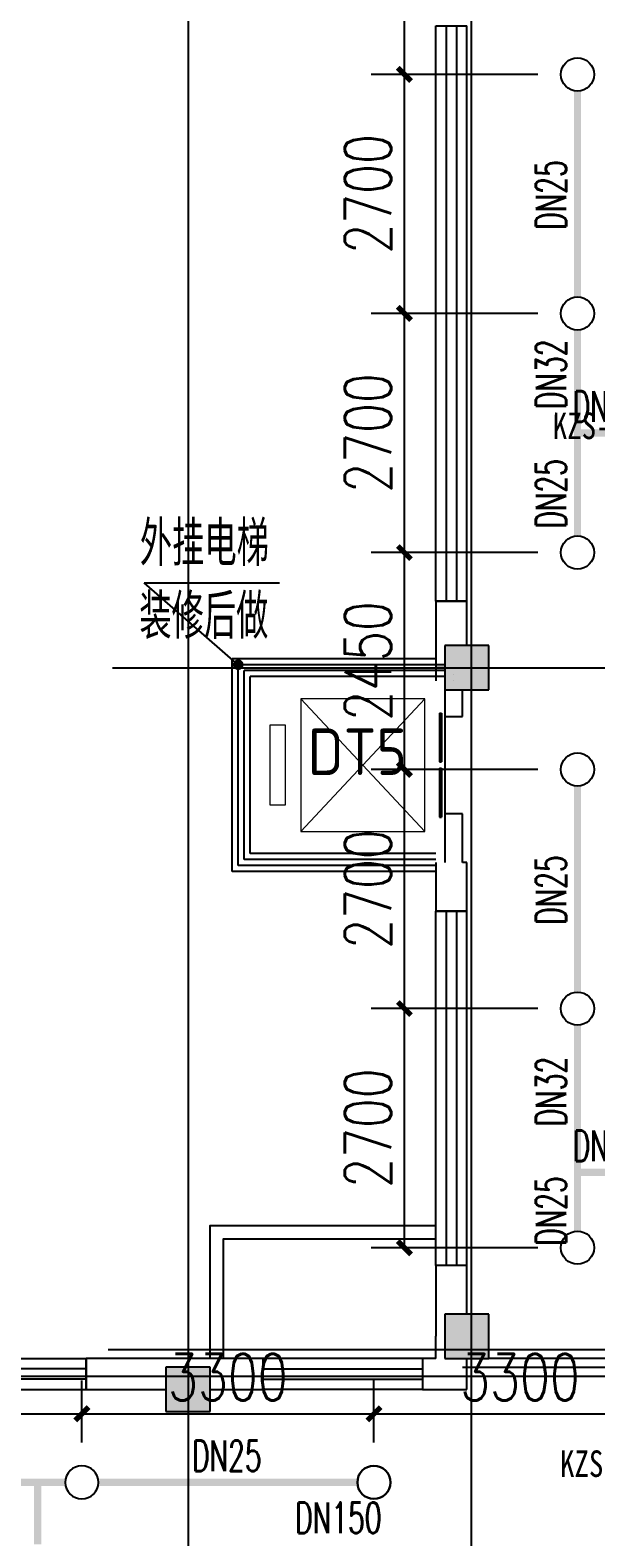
# Model space of a CAD drawing. Extents: x 0 to 2838408, y -923048 to 203859.
# Drawn here: x 2770978 to 2777370, y -398991 to -381975 of the extents above; entities that cross this region are included whole.
import ezdxf
from ezdxf.enums import TextEntityAlignment as Align

# ---------------------------------------------------------------- set-up
doc = ezdxf.new("R2010")
doc.units = 0
doc.header["$LTSCALE"] = 1000
doc.layers.add('A-FLOR-EVTR', color=8, linetype='Continuous', lineweight=0)
for name, color, linetype in [('COLUMN', 9, 'Continuous'), ('DIM_LEAD', 3, 'Continuous'), ('DIM_喷淋', 3, 'Continuous'), ('DOTE', 8, 'Continuous'), ('EQUIP_喷头', 7, 'Continuous'), ('fur', 253, 'Continuous'), ('PIPE-喷淋', 6, 'Continuous'), ('PUB_HATCH', 8, 'Continuous'), ('PUB_TEXT', 7, 'Continuous'), ('TEXT_喷淋', 7, 'Continuous'), ('WALL', 9, 'Continuous'), ('WINDOW', 4, 'Continuous'), ('XREF', 8, 'Continuous'), ('抗震支吊架', 2, 'Continuous')]:
    doc.layers.add(name, color=color, linetype=linetype)
doc.styles.add('_TCH_DIM', font='SIMPLEX', dxfattribs={"bigfont": 'GBCBIG'})
doc.styles.add('_TCH_DIM_T3', font='SIMPLEX', dxfattribs={"width": 0.75, "bigfont": 'HZTXT'})
doc.styles.add('_TWT_PIPEDN', font='SIMPLEX', dxfattribs={"width": 0.8, "height": 2.3, "bigfont": 'HZTXT'})
doc.styles.add('kzcad', font='', dxfattribs={"width": 0.8})
doc.styles.get("Standard").update_dxf_attribs({"font": 'geniso.shx', "bigfont": 'hztxt.shx'})
doc.styles.get('kzcad').set_extended_font_data('SimSun')
doc.dimstyles.new('_TWT_ARCH&&150', dxfattribs={"dimtxt": 525, "dimasz": 150, "dimexe": 375, "dimexo": 450, "dimgap": 150, "dimtad": 1, "dimdec": 0, "dimzin": 0, "dimdsep": 46, "dimtxsty": '_TCH_DIM_T3', "dimblk": 'ARCHTICK', "dimcen": 0.09, "dimclrt": 7, "dimazin": 2, "dimtfac": 1, "dimtdec": 0, "dimtix": 1, "dimtmove": 2, "dimatfit": 3, "dimfxl": 1, "dimtolj": 1, "dimtzin": 0, "dimarcsym": 0})

# ---------------------------------------------------------------- blocks, each defined once
blk = doc.blocks.new('$TCHSYS$WIN2D')
for p, q in [((-0.5, 0.5), (0.5, 0.5)), ((-0.5, 0.5), (-0.5, -0.5)), ((0.5, 0.5), (0.5, -0.5)), ((0.5, 0.1667), (-0.5, 0.1667)), ((0.5, -0.1667), (-0.5, -0.1667)), ((-0.5, -0.5), (0.5, -0.5))]:
    blk.add_line(p, q)
blk = doc.blocks.new('$WINLIB2D$00000001')
at = {"color": 0}
for points in [[(-0.5, 0.5), (-0.5, -0.5)], [(-0.5, 0.5), (0.5, 0.5)], [(0.5, -0.5), (0.5, 0.5)], [(0.5, 0.1667), (-0.5, 0.1667)], [(0.5, -0.1667), (-0.5, -0.1667)], [(-0.5, -0.5), (0.5, -0.5)]]:
    blk.add_lwpolyline(points, dxfattribs=at)
blk = doc.blocks.new('$DORLIB2D$00000127')
at = {"color": 0}
for points in [[(-0.533, 0.795), (-0.533, 0.69)], [(-0.033, 0.795), (-0.533, 0.795)], [(-0.033, 0.795), (-0.033, 0.69)], [(0.533, 0.795), (0.033, 0.795)], [(0.033, 0.795), (0.033, 0.69)], [(0.533, 0.795), (0.533, 0.69)], [(-0.033, 0.69), (-0.533, 0.69)], [(0.533, 0.69), (0.033, 0.69)], [(0.5, 0.5), (-0.5, 0.5)]]:
    blk.add_lwpolyline(points, dxfattribs=at)
blk = doc.blocks.new('2F1')
at = {"layer": 'PUB_HATCH'}
for points in [[(2439616.7, -388925.2), (2439616.7, -389425.2), (2440116.7, -389425.2), (2440116.7, -388925.2)], [(2439616.7, -396475.2), (2439616.7, -396975.2), (2440116.7, -396975.2), (2440116.7, -396475.2)], [(2436466.7, -397575.2), (2436966.7, -397575.2), (2436966.7, -397075.2), (2436466.7, -397075.2)]]:
    blk.add_hatch(color=256, dxfattribs=at).paths.add_polyline_path(points)
for points in [[(2436966.7, -396975.2), (2436966.7, -395475.2), (2439516.7, -395475.2)], [(2437116.7, -396975.2), (2437116.7, -395625.2), (2439516.7, -395625.2)]]:
    blk.add_lwpolyline(points)
at = {"layer": 'A-FLOR-EVTR'}
for p, q in [((2437991.7, -391025.2), (2439391.7, -389525.2)), ((2439391.7, -391025.2), (2437991.7, -389525.2))]:
    blk.add_line(p, q, dxfattribs=at)
for points in [[(2439391.7, -391025.2), (2439391.7, -389525.2), (2437991.7, -389525.2), (2437991.7, -391025.2)], [(2437816.7, -390725.2), (2437816.7, -389825.2), (2437641.7, -389825.2), (2437641.7, -390725.2)]]:
    blk.add_lwpolyline(points, close=True, dxfattribs=at)
at = {"layer": 'COLUMN'}
for p, q in [((2439616.7, -388925.2), (2439616.7, -389425.2)), ((2440116.7, -388925.2), (2439616.7, -388925.2)), ((2440116.7, -389425.2), (2440116.7, -388925.2)), ((2439616.7, -389425.2), (2440116.7, -389425.2)), ((2439616.7, -396475.2), (2439616.7, -396975.2)), ((2440116.7, -396475.2), (2439616.7, -396475.2)), ((2440116.7, -396975.2), (2440116.7, -396475.2)), ((2436966.7, -397075.2), (2436466.7, -397075.2)), ((2436466.7, -397075.2), (2436466.7, -397575.2)), ((2436966.7, -397575.2), (2436966.7, -397075.2)), ((2439616.7, -396975.2), (2440116.7, -396975.2)), ((2436466.7, -397575.2), (2436966.7, -397575.2))]:
    blk.add_line(p, q, dxfattribs=at)
at = {"layer": 'DIM_LEAD'}
for p, q in [((2437283.4, -389141.9), (2436222.6, -388217.1)), ((2436222.6, -388217.1), (2437748.1, -388217.1))]:
    blk.add_line(p, q, dxfattribs=at)
at = {"layer": 'DIM_LEAD', "const_width": 60}
blk.add_lwpolyline([(2437306, -389161.6, 1), (2437260.8, -389122.2, 1)], format="xyb", close=True, dxfattribs=at)
at = {"layer": 'DOTE'}
for p, q in [((2436716.7, -327575.2), (2436716.7, -410775.2)), ((2439916.7, -327575.2), (2439916.7, -410775.2)), ((2435862.3, -389175.2), (2453916.7, -389175.2)), ((2435812.3, -396875.2), (2453916.7, -396875.2)), ((2343216.7, -397175.2), (2453916.7, -397175.2))]:
    blk.add_line(p, q, dxfattribs=at)
at = {"layer": 'fur'}
for p, q in [((2439816.7, -397075.2), (2444316.7, -397075.2)), ((2442216.7, -396975.2), (2440116.7, -396975.2))]:
    blk.add_line(p, q, dxfattribs=at)
at = {"layer": 'WALL'}
for p, q in [((2439866.7, -388425.2), (2439516.7, -388425.2)), ((2439516.7, -388425.2), (2439516.7, -389175.2)), ((2439866.7, -388925.2), (2439866.7, -388425.2)), ((2437216.7, -391475.2), (2437216.7, -389075.2)), ((2439516.7, -389075.2), (2437216.7, -389075.2)), ((2437283.4, -391408.6), (2437283.4, -389141.9)), ((2439616.7, -389141.9), (2437283.4, -389141.9)), ((2437350.1, -391341.9), (2437350.1, -389208.6)), ((2439616.7, -389208.6), (2437350.1, -389208.6)), ((2437416.7, -391275.2), (2437416.7, -389275.2)), ((2439616.7, -389275.2), (2437416.7, -389275.2)), ((2439516.7, -389175.2), (2439516.7, -389325.2)), ((2439616.7, -389175.2), (2439516.7, -389175.2)), ((2439716.7, -389175.2), (2439716.7, -389175.2)), ((2439716.7, -389250.2), (2439716.7, -389250.2)), ((2439616.7, -389425.2), (2439616.7, -389725.2)), ((2439716.7, -389325.2), (2439716.7, -389325.2)), ((2439816.7, -389725.2), (2439816.7, -389425.2)), ((2439616.7, -389725.2), (2439816.7, -389725.2)), ((2439816.7, -390825.2), (2439616.7, -390825.2)), ((2439616.7, -390825.2), (2439616.7, -391375.2)), ((2439816.7, -391375.2), (2439816.7, -390825.2)), ((2439516.7, -391341.9), (2437350.1, -391341.9)), ((2439516.7, -391275.2), (2437416.7, -391275.2)), ((2439516.7, -391475.2), (2437216.7, -391475.2)), ((2439516.7, -391408.6), (2437283.4, -391408.6)), ((2439516.7, -391375.2), (2439516.7, -391925.2)), ((2439866.7, -391375.2), (2439816.7, -391375.2)), ((2439866.7, -391925.2), (2439866.7, -391375.2)), ((2439516.7, -391925.2), (2439866.7, -391925.2)), ((2439866.7, -395925.2), (2439516.7, -395925.2)), ((2439516.7, -395925.2), (2439516.7, -396725.2)), ((2439866.7, -396475.2), (2439866.7, -395925.2)), ((2439516.7, -396975.2), (2439516.7, -396725.2)), ((2436716.7, -396975.2), (2435566.7, -396975.2)), ((2435566.7, -396975.2), (2435566.7, -397325.2)), ((2437566.7, -396975.2), (2436716.7, -396975.2)), ((2437566.7, -397325.2), (2437566.7, -396975.2)), ((2439516.7, -396975.2), (2439366.7, -396975.2)), ((2439366.7, -396975.2), (2439366.7, -397325.2)), ((2439866.7, -397325.2), (2439866.7, -396975.2)), ((2435566.7, -397325.2), (2436466.7, -397325.2)), ((2436966.7, -397325.2), (2437566.7, -397325.2)), ((2439366.7, -397325.2), (2439866.7, -397325.2))]:
    blk.add_line(p, q, dxfattribs=at)
at = {"layer": 'WINDOW'}
for name, p, xscale, yscale, zscale, rotation in [('$TCHSYS$WIN2D', (2439691.7, -385175.2), -6500, -350, -6500, 270.0000000003765), ('$DORLIB2D$00000127', (2439716.7, -390275.2), 1100, 200, 1100, 90.00000000085898), ('$TCHSYS$WIN2D', (2439691.7, -393925.2), 4000, -350, 4000, 90)]:
    blk.add_blockref(name, p, dxfattribs=dict(at, xscale=xscale, yscale=yscale, zscale=zscale, rotation=rotation))
at = {"layer": 'WINDOW', "yscale": 350}
for p, xscale, zscale in [((2434666.7, -397150.2), 1800, 1800), ((2438466.7, -397150.2), -1800, -1800)]:
    blk.add_blockref('$WINLIB2D$00000001', p, dxfattribs=dict(at, xscale=xscale, zscale=zscale))
at = {"layer": 'PUB_TEXT', "color": 7, "style": '_TCH_DIM'}
for s, p in [('外挂电梯', (2436172, -388026.1)), ('装修后做', (2436166.4, -388849.3))]:
    blk.add_text(s, height=506.38, dxfattribs=at).set_placement(p)
at = {"layer": 'PUB_TEXT'}
blk.add_text('DT5', height=525, dxfattribs=at).set_placement((2438067.8, -390386.3))
blk = doc.blocks.new('_ArchTick')
at = {"color": 0, "linetype": 'ByBlock', "const_width": 0.4}
blk.add_lwpolyline([(-0.5, -0.5), (0.5, 0.5)], dxfattribs=at)
blk = doc.blocks.new('*D1932')
at = {"layer": 'Defpoints', "color": 0, "linetype": 'ByBlock', "transparency": 16777216}
for p in [(2778163, -397601), (2774863, -398375), (2778163, -398375)]:
    blk.add_point(p, dxfattribs=at)
at = {"layer": 'DIM_喷淋', "color": 0, "linetype": 'ByBlock', "lineweight": -2, "transparency": 16777216}
for p, q in [((2774863, -397925), (2774863, -397226)), ((2778163, -397925), (2778163, -397226)), ((2774863, -397601), (2778163, -397601))]:
    blk.add_line(p, q, dxfattribs=at)
at = {"layer": 'DIM_喷淋', "color": 0, "linetype": 'ByBlock', "lineweight": -2, "transparency": 16777216, "xscale": 150, "yscale": 150, "zscale": 150, "rotation": 180}
blk.add_blockref('_ArchTick', (2774863, -397601), dxfattribs=at)
at = {"layer": 'DIM_喷淋', "color": 0, "linetype": 'ByBlock', "lineweight": -2, "transparency": 16777216, "xscale": 150, "yscale": 150, "zscale": 150}
blk.add_blockref('_ArchTick', (2778163, -397601), dxfattribs=at)
at = {"layer": 'DIM_喷淋', "color": 7, "linetype": 'ByBlock', "transparency": 16777216, "insert": (2776513, -397188), "char_height": 525, "attachment_point": 5, "style": '_TCH_DIM_T3'}
blk.add_mtext('\\A1;3300', dxfattribs=at)
blk = doc.blocks.new('*D1933')
at = {"layer": 'Defpoints', "color": 0, "linetype": 'ByBlock', "transparency": 16777216}
for p in [(2774863, -397601), (2771563, -398375), (2774863, -398375)]:
    blk.add_point(p, dxfattribs=at)
at = {"layer": 'DIM_喷淋', "color": 0, "linetype": 'ByBlock', "lineweight": -2, "transparency": 16777216}
for p, q in [((2771563, -397925), (2771563, -397226)), ((2774863, -397925), (2774863, -397226)), ((2771563, -397601), (2774863, -397601))]:
    blk.add_line(p, q, dxfattribs=at)
at = {"layer": 'DIM_喷淋', "color": 0, "linetype": 'ByBlock', "lineweight": -2, "transparency": 16777216, "xscale": 150, "yscale": 150, "zscale": 150, "rotation": 180}
blk.add_blockref('_ArchTick', (2771563, -397601), dxfattribs=at)
at = {"layer": 'DIM_喷淋', "color": 0, "linetype": 'ByBlock', "lineweight": -2, "transparency": 16777216, "xscale": 150, "yscale": 150, "zscale": 150}
blk.add_blockref('_ArchTick', (2774863, -397601), dxfattribs=at)
at = {"layer": 'DIM_喷淋', "color": 7, "linetype": 'ByBlock', "transparency": 16777216, "insert": (2773213, -397188), "char_height": 525, "attachment_point": 5, "style": '_TCH_DIM_T3'}
blk.add_mtext('\\A1;3300', dxfattribs=at)
blk = doc.blocks.new('*D1934')
at = {"layer": 'Defpoints', "color": 0, "linetype": 'ByBlock', "transparency": 16777216}
for p in [(2771563, -397601), (2768863, -398375), (2771563, -398375)]:
    blk.add_point(p, dxfattribs=at)
at = {"layer": 'DIM_喷淋', "color": 0, "linetype": 'ByBlock', "lineweight": -2, "transparency": 16777216}
for p, q in [((2768863, -397925), (2768863, -397226)), ((2771563, -397925), (2771563, -397226)), ((2768863, -397601), (2771563, -397601))]:
    blk.add_line(p, q, dxfattribs=at)
at = {"layer": 'DIM_喷淋', "color": 0, "linetype": 'ByBlock', "lineweight": -2, "transparency": 16777216, "xscale": 150, "yscale": 150, "zscale": 150, "rotation": 180}
blk.add_blockref('_ArchTick', (2768863, -397601), dxfattribs=at)
at = {"layer": 'DIM_喷淋', "color": 0, "linetype": 'ByBlock', "lineweight": -2, "transparency": 16777216, "xscale": 150, "yscale": 150, "zscale": 150}
blk.add_blockref('_ArchTick', (2771563, -397601), dxfattribs=at)
at = {"layer": 'DIM_喷淋', "color": 7, "linetype": 'ByBlock', "transparency": 16777216, "insert": (2770213, -397188), "char_height": 525, "attachment_point": 5, "style": '_TCH_DIM_T3'}
blk.add_mtext('\\A1;2700', dxfattribs=at)
blk = doc.blocks.new('*D1973')
at = {"layer": 'Defpoints', "color": 0, "linetype": 'ByBlock', "transparency": 16777216}
for p in [(2775207, -393025), (2777163, -393025), (2777163, -395725)]:
    blk.add_point(p, dxfattribs=at)
at = {"layer": 'DIM_喷淋', "color": 0, "linetype": 'ByBlock', "lineweight": -2, "transparency": 16777216}
for p, q in [((2776713, -393025), (2774832, -393025)), ((2775207, -395725), (2775207, -393025)), ((2776713, -395725), (2774832, -395725))]:
    blk.add_line(p, q, dxfattribs=at)
at = {"layer": 'DIM_喷淋', "color": 0, "linetype": 'ByBlock', "lineweight": -2, "transparency": 16777216, "xscale": 150, "yscale": 150, "zscale": 150}
for p, rotation in [((2775207, -393025), 90), ((2775207, -395725), 270)]:
    blk.add_blockref('_ArchTick', p, dxfattribs=dict(at, rotation=rotation))
at = {"layer": 'DIM_喷淋', "color": 7, "linetype": 'ByBlock', "transparency": 16777216, "insert": (2774795, -394375), "char_height": 525, "attachment_point": 5, "rotation": 90, "style": '_TCH_DIM_T3'}
blk.add_mtext('\\A1;2700', dxfattribs=at)
blk = doc.blocks.new('*D1974')
at = {"layer": 'Defpoints', "color": 0, "linetype": 'ByBlock', "transparency": 16777216}
for p in [(2775207, -390325), (2777163, -390325), (2777163, -393025)]:
    blk.add_point(p, dxfattribs=at)
at = {"layer": 'DIM_喷淋', "color": 0, "linetype": 'ByBlock', "lineweight": -2, "transparency": 16777216}
for p, q in [((2776713, -390325), (2774832, -390325)), ((2775207, -393025), (2775207, -390325)), ((2776713, -393025), (2774832, -393025))]:
    blk.add_line(p, q, dxfattribs=at)
at = {"layer": 'DIM_喷淋', "color": 0, "linetype": 'ByBlock', "lineweight": -2, "transparency": 16777216, "xscale": 150, "yscale": 150, "zscale": 150}
for p, rotation in [((2775207, -390325), 90), ((2775207, -393025), 270)]:
    blk.add_blockref('_ArchTick', p, dxfattribs=dict(at, rotation=rotation))
at = {"layer": 'DIM_喷淋', "color": 7, "linetype": 'ByBlock', "transparency": 16777216, "insert": (2774795, -391675), "char_height": 525, "attachment_point": 5, "rotation": 90, "style": '_TCH_DIM_T3'}
blk.add_mtext('\\A1;2700', dxfattribs=at)
blk = doc.blocks.new('*D1975')
at = {"layer": 'Defpoints', "color": 0, "linetype": 'ByBlock', "transparency": 16777216}
for p in [(2775207, -387875), (2777163, -387875), (2777163, -390325)]:
    blk.add_point(p, dxfattribs=at)
at = {"layer": 'DIM_喷淋', "color": 0, "linetype": 'ByBlock', "lineweight": -2, "transparency": 16777216}
for p, q in [((2776713, -387875), (2774832, -387875)), ((2775207, -390325), (2775207, -387875)), ((2776713, -390325), (2774832, -390325))]:
    blk.add_line(p, q, dxfattribs=at)
at = {"layer": 'DIM_喷淋', "color": 0, "linetype": 'ByBlock', "lineweight": -2, "transparency": 16777216, "xscale": 150, "yscale": 150, "zscale": 150}
for p, rotation in [((2775207, -387875), 90), ((2775207, -390325), 270)]:
    blk.add_blockref('_ArchTick', p, dxfattribs=dict(at, rotation=rotation))
at = {"layer": 'DIM_喷淋', "color": 7, "linetype": 'ByBlock', "transparency": 16777216, "insert": (2774795, -389100), "char_height": 525, "attachment_point": 5, "rotation": 90, "style": '_TCH_DIM_T3'}
blk.add_mtext('\\A1;2450', dxfattribs=at)
blk = doc.blocks.new('*D1976')
at = {"layer": 'Defpoints', "color": 0, "linetype": 'ByBlock', "transparency": 16777216}
for p in [(2775207, -385175), (2777163, -385175), (2777163, -387875)]:
    blk.add_point(p, dxfattribs=at)
at = {"layer": 'DIM_喷淋', "color": 0, "linetype": 'ByBlock', "lineweight": -2, "transparency": 16777216}
for p, q in [((2776713, -385175), (2774832, -385175)), ((2775207, -387875), (2775207, -385175)), ((2776713, -387875), (2774832, -387875))]:
    blk.add_line(p, q, dxfattribs=at)
at = {"layer": 'DIM_喷淋', "color": 0, "linetype": 'ByBlock', "lineweight": -2, "transparency": 16777216, "xscale": 150, "yscale": 150, "zscale": 150}
for p, rotation in [((2775207, -385175), 90), ((2775207, -387875), 270)]:
    blk.add_blockref('_ArchTick', p, dxfattribs=dict(at, rotation=rotation))
at = {"layer": 'DIM_喷淋', "color": 7, "linetype": 'ByBlock', "transparency": 16777216, "insert": (2774795, -386525), "char_height": 525, "attachment_point": 5, "rotation": 90, "style": '_TCH_DIM_T3'}
blk.add_mtext('\\A1;2700', dxfattribs=at)
blk = doc.blocks.new('*D1977')
at = {"layer": 'Defpoints', "color": 0, "linetype": 'ByBlock', "transparency": 16777216}
for p in [(2775207, -382475), (2777163, -382475), (2777163, -385175)]:
    blk.add_point(p, dxfattribs=at)
at = {"layer": 'DIM_喷淋', "color": 0, "linetype": 'ByBlock', "lineweight": -2, "transparency": 16777216}
for p, q in [((2776713, -382475), (2774832, -382475)), ((2775207, -385175), (2775207, -382475)), ((2776713, -385175), (2774832, -385175))]:
    blk.add_line(p, q, dxfattribs=at)
at = {"layer": 'DIM_喷淋', "color": 0, "linetype": 'ByBlock', "lineweight": -2, "transparency": 16777216, "xscale": 150, "yscale": 150, "zscale": 150}
for p, rotation in [((2775207, -382475), 90), ((2775207, -385175), 270)]:
    blk.add_blockref('_ArchTick', p, dxfattribs=dict(at, rotation=rotation))
at = {"layer": 'DIM_喷淋', "color": 7, "linetype": 'ByBlock', "transparency": 16777216, "insert": (2774795, -383825), "char_height": 525, "attachment_point": 5, "rotation": 90, "style": '_TCH_DIM_T3'}
blk.add_mtext('\\A1;2700', dxfattribs=at)
blk = doc.blocks.new('*D1978')
at = {"layer": 'Defpoints', "color": 0, "linetype": 'ByBlock', "transparency": 16777216}
for p in [(2775207, -379875), (2777163, -379875), (2777163, -382475)]:
    blk.add_point(p, dxfattribs=at)
at = {"layer": 'DIM_喷淋', "color": 0, "linetype": 'ByBlock', "lineweight": -2, "transparency": 16777216}
for p, q in [((2776713, -379875), (2774832, -379875)), ((2775207, -382475), (2775207, -379875)), ((2776713, -382475), (2774832, -382475))]:
    blk.add_line(p, q, dxfattribs=at)
at = {"layer": 'DIM_喷淋', "color": 0, "linetype": 'ByBlock', "lineweight": -2, "transparency": 16777216, "xscale": 150, "yscale": 150, "zscale": 150}
for p, rotation in [((2775207, -379875), 90), ((2775207, -382475), 270)]:
    blk.add_blockref('_ArchTick', p, dxfattribs=dict(at, rotation=rotation))
at = {"layer": 'DIM_喷淋', "color": 7, "linetype": 'ByBlock', "transparency": 16777216, "insert": (2774795, -381175), "char_height": 525, "attachment_point": 5, "rotation": 90, "style": '_TCH_DIM_T3'}
blk.add_mtext('\\A1;2600', dxfattribs=at)
blk = doc.blocks.new('$TwtSys$00000125')
blk.add_circle((0, 0, 0), 1)

msp = doc.modelspace()

# ---------------------------------------------------------------- linework, layer by layer
at = {"layer": 'PIPE-喷淋', "linetype": 'ByBlock', "ltscale": 1.5, "const_width": 82.5}
for points in [[(2777162.5, -384987.7), (2777162.5, -382662.7)], [(2777162.5, -386525.2), (2777162.5, -385362.7)], [(2777162.5, -387687.7), (2777162.5, -386525.2)], [(2777162.5, -386525.2), (2777862.5, -386525.2)], [(2777162.5, -392837.7), (2777162.5, -390512.7)], [(2777162.5, -394875.2), (2777162.5, -393212.7)], [(2777162.5, -395537.7), (2777162.5, -394875.2)], [(2777862.5, -394875.2), (2777162.5, -394875.2)], [(2769050, -398375.2), (2771062.5, -398375.2)], [(2771062.5, -398375.2), (2771375, -398375.2)], [(2771062.5, -399075.2), (2771062.5, -398375.2)], [(2774675, -398375.2), (2771750, -398375.2)]]:
    msp.add_lwpolyline(points, dxfattribs=at)

# ---------------------------------------------------------------- block references
at = {"layer": 'EQUIP_喷头', "linetype": 'ByBlock', "xscale": 187.5, "zscale": 187.5}
for p, yscale in [((2777162.5, -382475.2), 187.5), ((2777162.5, -385175.2), 187.5), ((2777162.5, -387875.2), 187.5), ((2777162.5, -390325.2), 187.5), ((2777162.5, -393025.2), 187.5), ((2777162.5, -395725.2), 187.5), ((2771562.5, -398375.2), -187.5), ((2774862.5, -398375.2), 187.5), ((2774862.5, -398375.2), -187.5)]:
    msp.add_blockref('$TwtSys$00000125', p, dxfattribs=dict(at, yscale=yscale))
at = {"layer": 'XREF'}
msp.add_blockref('2F1', (336045.8, 0), dxfattribs=at)

# ---------------------------------------------------------------- texts
at = {"layer": 'TEXT_喷淋', "color": 251, "linetype": 'ByBlock', "style": '_TWT_PIPEDN', "width": 0.64}
for s, rotation, p in [('DN25', 90, (2777035, -384230)), ('DN32', 90, (2777035, -386255)), ('DN25', 90, (2777035, -387605)), ('DN25', 90, (2777035, -392080)), ('DN32', 90, (2777035, -394355)), ('DN40', 0, (2777107.7, -394747.7)), ('DN25', 90, (2777035, -395705)), ('DN25', 0.00002, (2772807.7, -398247.7))]:
    msp.add_text(s, height=345, rotation=rotation, dxfattribs=at).set_placement(p)
msp.add_text('DN40', height=345, dxfattribs=at).set_placement((2777107.7, -386397.7))
at = {"layer": 'TEXT_喷淋', "linetype": 'ByBlock', "style": '_TWT_PIPEDN', "width": 0.64}
msp.add_text('DN150', height=345, dxfattribs=at).set_placement((2773973.6, -398947.7))
at = {"layer": '抗震支吊架', "color": 4, "style": 'kzcad', "width": 0.8}
for s, p in [('KZS-DN150-TL', (2777862.5, -386595.2)), ('KZS-DN150-T', (2777862.5, -398315.2))]:
    msp.add_text(s, height=300, rotation=359.88539, dxfattribs=at).set_placement(p, align=Align.CENTER)

# ---------------------------------------------------------------- dimensions: what is measured, and where the dimension line sits
at = {"layer": 'DIM_喷淋', "linetype": 'ByBlock'}
for p1, p2, distance, picture, middle in [((2777162.5, -382475.2), (2777162.5, -379875.2), 1955.2, '*D1978', (2774794.9, -381175.2)), ((2777162.5, -385175.2), (2777162.5, -382475.2), 1955.2, '*D1977', (2774794.9, -383825.2)), ((2777162.5, -387875.2), (2777162.5, -385175.2), 1955.2, '*D1976', (2774794.9, -386525.2)), ((2777162.5, -390325.2), (2777162.5, -387875.2), 1955.2, '*D1975', (2774794.9, -389100.2)), ((2777162.5, -393025.2), (2777162.5, -390325.2), 1955.2, '*D1974', (2774794.9, -391675.2)), ((2777162.5, -395725.2), (2777162.5, -393025.2), 1955.2, '*D1973', (2774794.9, -394375.2)), ((2768862.5, -398375.2), (2771562.5, -398375.2), 774.4, '*D1934', (2770212.5, -397188.3)), ((2771562.5, -398375.2), (2774862.5, -398375.2), 774.4, '*D1933', (2773212.5, -397188.3)), ((2774862.5, -398375.2), (2778162.5, -398375.2), 774.4, '*D1932', (2776512.5, -397188.3))]:
    dim = msp.add_aligned_dim(p1=p1, p2=p2, distance=distance, dimstyle='_TWT_ARCH&&150', dxfattribs=at)
    dim.commit()
    dim.dimension.update_dxf_attribs({"geometry": picture, "text_midpoint": middle})

doc.saveas('drawing.dxf')
